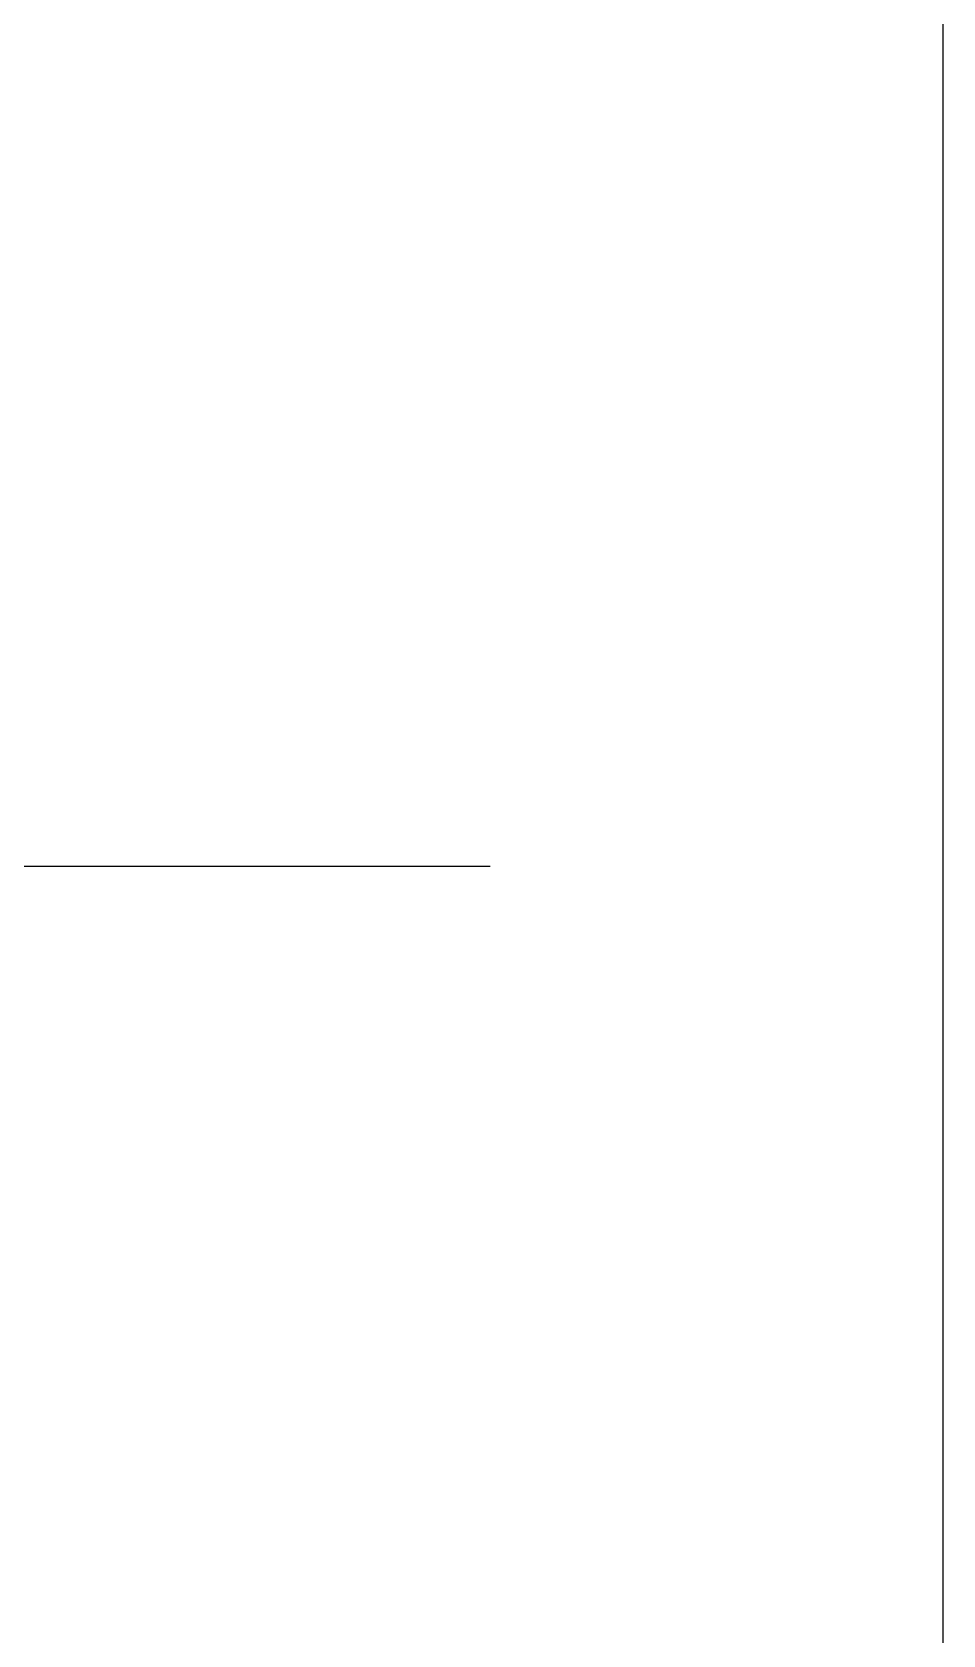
# Model space of a CAD drawing. Header units: millimetres. Extents: x 434053 to 1059003, y -2417481 to 936527.
# Drawn here: x 642516 to 643220, y -2249117 to -2247878 of the extents above; entities that cross this region are included whole.
import ezdxf

# ---------------------------------------------------------------- set-up
doc = ezdxf.new("R2010")
doc.units = ezdxf.units.MM
doc.header["$LTSCALE"] = 1000
doc.header["$MEASUREMENT"] = 0
doc.layers.get('Defpoints').update_dxf_attribs({"color": 6})
doc.layers.add('HZHZNEWPLOTLAYER#@$TT', color=7, linetype='Continuous')
doc.layers.add('S-COLS-PROJ', color=150, linetype='Continuous', lineweight=25)
doc.styles.add('VERDANA', font='verdana.ttf', dxfattribs={"width": 0.8})
doc.dimstyles.new('A1-1-120', dxfattribs={"dimscale": 110, "dimtxt": 4, "dimasz": 4, "dimexe": 2, "dimexo": 2, "dimgap": 1.5, "dimtad": 1, "dimdec": 1, "dimdsep": 46, "dimtxsty": 'VERDANA', "dimcen": 0, "dimdle": 1, "dimclrd": 256, "dimclre": 256, "dimclrt": 2, "dimadec": 0, "dimazin": 0, "dimtfac": 1, "dimtdec": 1, "dimtmove": 0, "dimatfit": 2, "dimfxl": 1, "dimtolj": 1, "dimtzin": 0, "dimlwd": -1, "dimlwe": -1, "dimarcsym": 1})

# ---------------------------------------------------------------- blocks, each defined once
blk = doc.blocks.new('DIMBLOCK87-800_SEC_PODIUM SE')
at = {"transparency": 16777216}
for p, q in [((169135.9, 4269.2), (169135.9, 3443.1)), ((170135.9, 4267.7), (170135.9, 3443.1)), ((168735.9, 3643.1), (168335.9, 3643.1)), ((170135.9, 3643.1), (169135.9, 3643.1)), ((170535.9, 3643.1), (170935.9, 3643.1))]:
    blk.add_line(p, q, dxfattribs=at)
for points in [[(168735.9, 3709.8), (168735.9, 3576.5), (169135.9, 3643.1)], [(170535.9, 3709.8), (170535.9, 3576.5), (170135.9, 3643.1)]]:
    blk.add_solid(points, dxfattribs=at)
at = {"layer": 'Defpoints', "color": 0, "transparency": 16777216}
for p in [(169135.9, 4469.2), (170135.9, 4467.7), (169135.9, 3643.1)]:
    blk.add_point(p, dxfattribs=at)
at = {"color": 2, "transparency": 16777216, "insert": (169635.9, 4001.3), "char_height": 400, "width": 363.363, "attachment_point": 5, "style": 'VERDANA'}
blk.add_mtext('\\A1;{\\T0.9;1000}', dxfattribs=at)
blk = doc.blocks.new('A$C6AE5520D')
at = {"layer": 'S-COLS-PROJ'}
blk.add_line((17327.24, 12015.14), (17327.24, 4215.14), dxfattribs=at)
dim = blk.add_linear_dim(base=(15177.23, 7858.26), p1=(16177.24, 8682.86), p2=(15177.23, 8684.33), text='{\\T0.9;<>}', dimstyle='A1-1-120')
dim.commit()
dim.dimension.update_dxf_attribs({"geometry": 'DIMBLOCK87-800_SEC_PODIUM SE', "text_midpoint": (15677.24, 7858.26), "dimtype": 128, "insert": (-153958.65, 4215.14)})

msp = doc.modelspace()

# ---------------------------------------------------------------- block references
at = {"layer": 'HZHZNEWPLOTLAYER#@$TT'}
msp.add_blockref('A$C6AE5520D', (625892.3, -2256381.3), dxfattribs=at)

doc.saveas('drawing.dxf')
